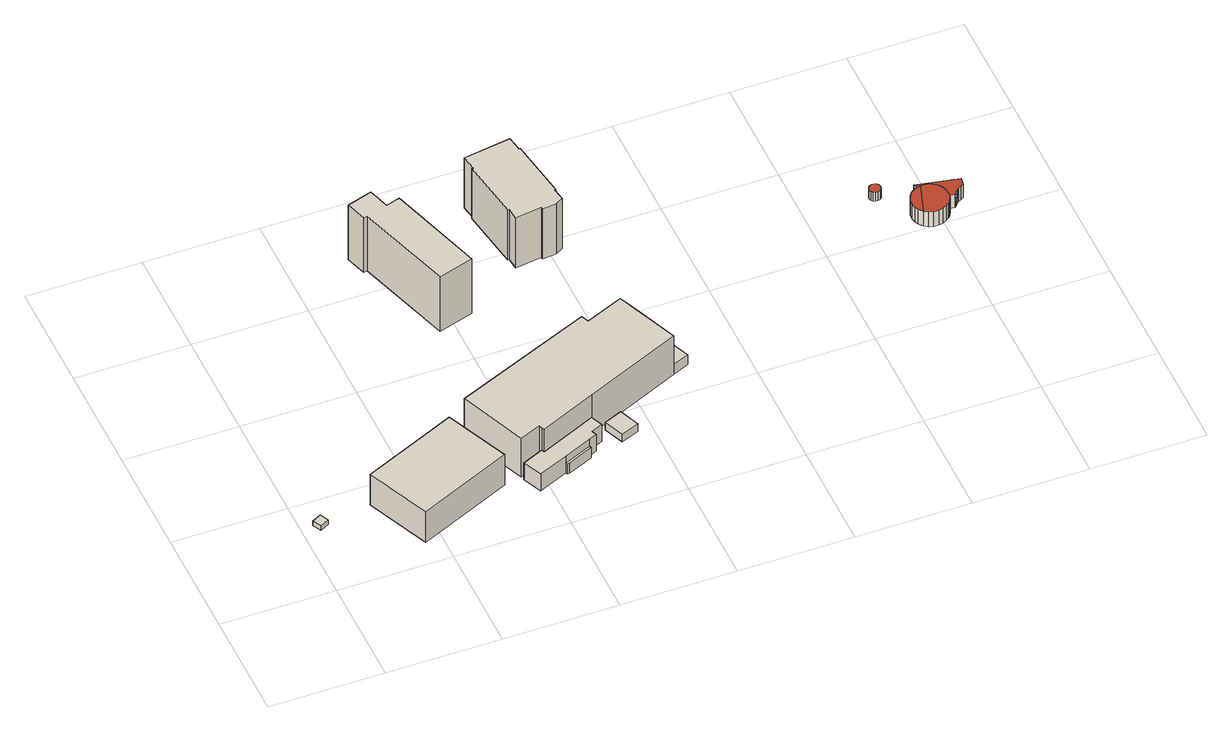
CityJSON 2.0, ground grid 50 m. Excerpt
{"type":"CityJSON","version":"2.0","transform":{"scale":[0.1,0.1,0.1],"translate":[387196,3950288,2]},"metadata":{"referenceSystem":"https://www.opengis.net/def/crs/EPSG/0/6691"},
"CityObjects":{
"building1":{"type":"Building","attributes":{"class":"3001","usage":"461","measuredHeight":2.9,"storeysAboveGround":9999,"storeysBelowGround":9999,"BuildingDetailAttribute.buildingRoofEdgeArea":-9999,"BuildingDetailAttribute.fireproofStructureType":"1011","BuildingDetailAttribute.urbanPlanType":"21","BuildingDetailAttribute.areaClassificationType":"22","BuildingDetailAttribute.districtsAndZonesType":"5","BuildingDetailAttribute.landUseType":"217","BuildingDetailAttribute.detailedUsage":"0","BuildingDetailAttribute.specifiedBuildingCoverageRate":60,"BuildingDetailAttribute.specifiedFloorAreaRate":300,"BuildingDetailAttribute.surveyYear":"0001","BuildingIDAttribute.prefecture":"13","BuildingIDAttribute.city":"13101"},"geometry":[{"type":"Solid","lod":"1","boundaries":[[[[0,1,2,3]],[[2,4,5,3]],[[1,6,4,2]],[[0,7,6,1]],[[3,5,7,0]],[[4,6,7,5]]]]}]},
"building2":{"type":"Building","attributes":{"延べ面積換算係数":"1.00","大字・町コード":"36","13+区市町村コード+大字・町コード+町・丁目コード":"13101036000","class":"3001","usage":"422","measuredHeight":21,"storeysAboveGround":4,"storeysBelowGround":0,"BuildingDetailAttribute.buildingRoofEdgeArea":1355.41,"BuildingDetailAttribute.fireproofStructureType":"1001","BuildingDetailAttribute.urbanPlanType":"21","BuildingDetailAttribute.areaClassificationType":"22","BuildingDetailAttribute.districtsAndZonesType":"5","BuildingDetailAttribute.landUseType":"214","BuildingDetailAttribute.detailedUsage":"1122","BuildingDetailAttribute.specifiedBuildingCoverageRate":60,"BuildingDetailAttribute.specifiedFloorAreaRate":300,"BuildingDetailAttribute.surveyYear":2021,"BuildingIDAttribute.prefecture":"13","BuildingIDAttribute.city":"13101"},"address":[{"country":"日本","locality":"東京都千代田区北の丸公園"}],"geometry":[{"type":"Solid","lod":"1","boundaries":[[[[8,9,10,11]],[[10,12,13,11]],[[9,14,12,10]],[[8,15,14,9]],[[11,13,15,8]],[[12,14,15,13]]]]}]},
"building3":{"type":"Building","attributes":{"延べ面積換算係数":"1.00","大字・町コード":"36","13+区市町村コード+大字・町コード+町・丁目コード":"13101036000","class":"3001","usage":"422","measuredHeight":12.9,"storeysAboveGround":4,"storeysBelowGround":0,"BuildingDetailAttribute.buildingRoofEdgeArea":3042.36,"BuildingDetailAttribute.fireproofStructureType":"1001","BuildingDetailAttribute.urbanPlanType":"21","BuildingDetailAttribute.areaClassificationType":"22","BuildingDetailAttribute.districtsAndZonesType":"5","BuildingDetailAttribute.landUseType":"214","BuildingDetailAttribute.detailedUsage":"1122","BuildingDetailAttribute.specifiedBuildingCoverageRate":60,"BuildingDetailAttribute.specifiedFloorAreaRate":300,"BuildingDetailAttribute.surveyYear":2021,"BuildingIDAttribute.prefecture":"13","BuildingIDAttribute.city":"13101"},"address":[{"country":"日本","locality":"東京都千代田区北の丸公園"}],"geometry":[{"type":"Solid","lod":"1","boundaries":[[[[16,17,18,19,20,21,22,23,24,25]],[[24,26,27,25]],[[23,28,26,24]],[[22,29,28,23]],[[21,30,29,22]],[[20,31,30,21]],[[19,32,31,20]],[[18,33,32,19]],[[17,34,33,18]],[[16,35,34,17]],[[25,27,35,16]],[[26,28,29,30,31,32,33,34,35,27]]]]}]},
"building4":{"type":"Building","attributes":{"延べ面積換算係数":"1.00","大字・町コード":"36","13+区市町村コード+大字・町コード+町・丁目コード":"13101036000","class":"3003","usage":"422","measuredHeight":8.8,"storeysAboveGround":4,"storeysBelowGround":0,"BuildingDetailAttribute.buildingRoofEdgeArea":3042.36,"BuildingDetailAttribute.fireproofStructureType":"1001","BuildingDetailAttribute.urbanPlanType":"21","BuildingDetailAttribute.areaClassificationType":"22","BuildingDetailAttribute.districtsAndZonesType":"5","BuildingDetailAttribute.landUseType":"214","BuildingDetailAttribute.detailedUsage":"1122","BuildingDetailAttribute.specifiedBuildingCoverageRate":60,"BuildingDetailAttribute.specifiedFloorAreaRate":300,"BuildingDetailAttribute.surveyYear":2021,"BuildingIDAttribute.prefecture":"13","BuildingIDAttribute.city":"13101"},"address":[{"country":"日本","locality":"東京都千代田区北の丸公園"}],"geometry":[{"type":"Solid","lod":"1","boundaries":[[[[36,37,38,20,19]],[[20,39,40,19]],[[38,41,39,20]],[[37,42,41,38]],[[36,43,42,37]],[[19,40,43,36]],[[39,41,42,43,40]]]]}]},
"building5":{"type":"Building","attributes":{"延べ面積換算係数":"0.80","大字・町コード":"36","13+区市町村コード+大字・町コード+町・丁目コード":"13101036000","class":"3002","usage":"421","measuredHeight":37.2,"storeysAboveGround":9,"storeysBelowGround":0,"BuildingDetailAttribute.buildingRoofEdgeArea":833.53,"BuildingDetailAttribute.fireproofStructureType":"1001","BuildingDetailAttribute.urbanPlanType":"21","BuildingDetailAttribute.areaClassificationType":"22","BuildingDetailAttribute.districtsAndZonesType":"5","BuildingDetailAttribute.landUseType":"214","BuildingDetailAttribute.detailedUsage":"1110","BuildingDetailAttribute.specifiedBuildingCoverageRate":60,"BuildingDetailAttribute.specifiedFloorAreaRate":300,"BuildingDetailAttribute.surveyYear":2021,"BuildingIDAttribute.prefecture":"13","BuildingIDAttribute.city":"13101"},"address":[{"country":"日本","locality":"東京都千代田区北の丸公園"}],"geometry":[{"type":"Solid","lod":"1","boundaries":[[[[44,45,46,47,48,49,50,51]],[[50,52,53,51]],[[49,54,52,50]],[[48,55,54,49]],[[47,56,55,48]],[[46,57,56,47]],[[45,58,57,46]],[[44,59,58,45]],[[51,53,59,44]],[[52,54,55,56,57,58,59,53]]]]}]},
"building6":{"type":"Building","attributes":{"name":"東京国立近代美術館","延べ面積換算係数":"1.00","大字・町コード":"36","13+区市町村コード+大字・町コード+町・丁目コード":"13101036000","class":"3002","usage":"422","measuredHeight":24.1,"storeysAboveGround":4,"storeysBelowGround":0,"BuildingDetailAttribute.buildingRoofEdgeArea":3042.36,"BuildingDetailAttribute.fireproofStructureType":"1001","BuildingDetailAttribute.urbanPlanType":"21","BuildingDetailAttribute.areaClassificationType":"22","BuildingDetailAttribute.districtsAndZonesType":"5","BuildingDetailAttribute.landUseType":"214","BuildingDetailAttribute.detailedUsage":"1122","BuildingDetailAttribute.specifiedBuildingCoverageRate":60,"BuildingDetailAttribute.specifiedFloorAreaRate":300,"BuildingDetailAttribute.surveyYear":2021,"BuildingIDAttribute.prefecture":"13","BuildingIDAttribute.city":"13101"},"address":[{"country":"日本","locality":"東京都千代田区北の丸公園"}],"geometry":[{"type":"Solid","lod":"1","boundaries":[[[[25,24,23,60,61,62,63,64,65,66,67]],[[66,68,69,67]],[[65,70,68,66]],[[64,71,70,65]],[[63,72,71,64]],[[62,73,72,63]],[[61,74,73,62]],[[60,75,74,61]],[[23,76,75,60]],[[24,77,76,23]],[[25,78,77,24]],[[67,69,78,25]],[[68,70,71,72,73,74,75,76,77,78,69]]]]}]},
"building7":{"type":"Building","attributes":{"class":"3003","usage":"461","measuredHeight":2.2,"storeysAboveGround":9999,"storeysBelowGround":9999,"BuildingDetailAttribute.buildingRoofEdgeArea":-9999,"BuildingDetailAttribute.fireproofStructureType":"1011","BuildingDetailAttribute.urbanPlanType":"21","BuildingDetailAttribute.areaClassificationType":"22","BuildingDetailAttribute.districtsAndZonesType":"5","BuildingDetailAttribute.landUseType":"214","BuildingDetailAttribute.detailedUsage":"0","BuildingDetailAttribute.specifiedBuildingCoverageRate":60,"BuildingDetailAttribute.specifiedFloorAreaRate":300,"BuildingDetailAttribute.surveyYear":"0001","BuildingIDAttribute.prefecture":"13","BuildingIDAttribute.city":"13101"},"geometry":[{"type":"Solid","lod":"1","boundaries":[[[[79,80,81,82]],[[81,83,84,82]],[[80,85,83,81]],[[79,86,85,80]],[[82,84,86,79]],[[83,85,86,84]]]]}]},
"building8":{"type":"Building","attributes":{"延べ面積換算係数":"1.00","説明注記":"売店","大字・町コード":"36","13+区市町村コード+大字・町コード+町・丁目コード":"13101036000","class":"3001","usage":"422","measuredHeight":4.2,"storeysAboveGround":1,"storeysBelowGround":0,"BuildingDetailAttribute.buildingRoofEdgeArea":82.08,"BuildingDetailAttribute.fireproofStructureType":"1001","BuildingDetailAttribute.urbanPlanType":"21","BuildingDetailAttribute.areaClassificationType":"22","BuildingDetailAttribute.districtsAndZonesType":"5","BuildingDetailAttribute.landUseType":"214","BuildingDetailAttribute.detailedUsage":"1122","BuildingDetailAttribute.specifiedBuildingCoverageRate":60,"BuildingDetailAttribute.specifiedFloorAreaRate":300,"BuildingDetailAttribute.surveyYear":2021,"BuildingIDAttribute.prefecture":"13","BuildingIDAttribute.city":"13101"},"address":[{"country":"日本","locality":"東京都千代田区北の丸公園"}],"geometry":[{"type":"Solid","lod":"1","boundaries":[[[[87,88,89,90]],[[89,91,92,90]],[[88,93,91,89]],[[87,94,93,88]],[[90,92,94,87]],[[91,93,94,92]]]]}]},
"building9":{"type":"Building","attributes":{"延べ面積換算係数":"1.00","大字・町コード":"36","13+区市町村コード+大字・町コード+町・丁目コード":"13101036000","class":"3002","usage":"421","measuredHeight":32.1,"storeysAboveGround":6,"storeysBelowGround":2,"BuildingDetailAttribute.buildingRoofEdgeArea":874.11,"BuildingDetailAttribute.fireproofStructureType":"1001","BuildingDetailAttribute.urbanPlanType":"21","BuildingDetailAttribute.areaClassificationType":"22","BuildingDetailAttribute.districtsAndZonesType":"5","BuildingDetailAttribute.landUseType":"214","BuildingDetailAttribute.detailedUsage":"1110","BuildingDetailAttribute.specifiedBuildingCoverageRate":60,"BuildingDetailAttribute.specifiedFloorAreaRate":300,"BuildingDetailAttribute.surveyYear":2021,"BuildingIDAttribute.prefecture":"13","BuildingIDAttribute.city":"13101"},"address":[{"country":"日本","locality":"東京都千代田区北の丸公園"}],"geometry":[{"type":"Solid","lod":"1","boundaries":[[[[95,96,97,98,99,100,101,102,103,104,105,106,107,108,109]],[[108,110,111,109]],[[107,112,110,108]],[[106,113,112,107]],[[105,114,113,106]],[[104,115,114,105]],[[103,116,115,104]],[[102,117,116,103]],[[101,118,117,102]],[[100,119,118,101]],[[99,120,119,100]],[[98,121,120,99]],[[97,122,121,98]],[[96,123,122,97]],[[95,124,123,96]],[[109,111,124,95]],[[110,112,113,114,115,116,117,118,119,120,121,122,123,124,111]]]]}]},
"building10":{"type":"Building","attributes":{"class":"3003","usage":"461","measuredHeight":6.7,"storeysAboveGround":9999,"storeysBelowGround":9999,"BuildingDetailAttribute.buildingRoofEdgeArea":-9999,"BuildingDetailAttribute.fireproofStructureType":"1011","BuildingDetailAttribute.urbanPlanType":"21","BuildingDetailAttribute.areaClassificationType":"22","BuildingDetailAttribute.districtsAndZonesType":"5","BuildingDetailAttribute.landUseType":"214","BuildingDetailAttribute.detailedUsage":"0","BuildingDetailAttribute.specifiedBuildingCoverageRate":60,"BuildingDetailAttribute.specifiedFloorAreaRate":300,"BuildingDetailAttribute.surveyYear":"0001","BuildingIDAttribute.prefecture":"13","BuildingIDAttribute.city":"13101"},"geometry":[{"type":"Solid","lod":"1","boundaries":[[[[125,126,127,128]],[[127,129,130,128]],[[126,131,129,127]],[[125,132,131,126]],[[128,130,132,125]],[[129,131,132,130]]]]}]},
"building11":{"type":"Building","attributes":{"延べ面積換算係数":"1","大字・町コード":"51","町・丁目コード":"1","13+区市町村コード+大字・町コード+町・丁目コード":"13101051001","class":"3001","usage":"421","measuredHeight":5.3,"storeysAboveGround":1,"storeysBelowGround":0,"RiverFloodingRiskAttribute.description":"8","RiverFloodingRiskAttribute.rank":"1","RiverFloodingRiskAttribute.depth":0.218,"RiverFloodingRiskAttribute.adminType":"2","RiverFloodingRiskAttribute.scale":"2","BuildingDetailAttribute.buildingRoofEdgeArea":19.11,"BuildingDetailAttribute.fireproofStructureType":"1001","BuildingDetailAttribute.urbanPlanType":"21","BuildingDetailAttribute.areaClassificationType":"22","BuildingDetailAttribute.districtsAndZonesType":"10","BuildingDetailAttribute.landUseType":"214","BuildingDetailAttribute.detailedUsage":"1110","BuildingDetailAttribute.specifiedBuildingCoverageRate":80,"BuildingDetailAttribute.specifiedFloorAreaRate":700,"BuildingDetailAttribute.surveyYear":2021,"BuildingIDAttribute.prefecture":"13","BuildingIDAttribute.city":"13101"},"address":[{"country":"日本","locality":"東京都千代田区一ツ橋一丁目"}],"geometry":[{"type":"Solid","lod":"2","boundaries":[[[[133,134,135,136,137,138,139,140,141,142,143,144,145,146,147,148]],[[149,150,151,152,153,154,155,156,157,158,159,160,161,162,163,164]],[[135,158,157,136]],[[144,149,164,145]],[[138,155,154,139]],[[134,159,158,135]],[[139,154,153,140]],[[147,162,161,148]],[[148,161,160,133]],[[145,164,163,146]],[[136,157,156,137]],[[140,153,152,141]],[[143,150,149,144]],[[146,163,162,147]],[[137,156,155,138]],[[141,152,151,142]],[[133,160,159,134]],[[142,151,150,143]]]],"semantics":{"surfaces":[{"type":"GroundSurface"},{"type":"RoofSurface"},{"type":"WallSurface"}],"values":[[0,1,2,2,2,2,2,2,2,2,2,2,2,2,2,2,2,2]]}}]},
"building12":{"type":"Building","attributes":{"class":"3003","usage":"461","measuredHeight":8,"storeysAboveGround":9999,"storeysBelowGround":9999,"RiverFloodingRiskAttribute.description":"8","RiverFloodingRiskAttribute.rank":"1","RiverFloodingRiskAttribute.depth":0.076,"RiverFloodingRiskAttribute.adminType":"2","RiverFloodingRiskAttribute.scale":"2","HighTideRiskAttribute.description":"2","HighTideRiskAttribute.rank":"1","HighTideRiskAttribute.depth":0.07,"BuildingDetailAttribute.buildingRoofEdgeArea":-9999,"BuildingDetailAttribute.fireproofStructureType":"1011","BuildingDetailAttribute.urbanPlanType":"21","BuildingDetailAttribute.areaClassificationType":"22","BuildingDetailAttribute.districtsAndZonesType":"10","BuildingDetailAttribute.landUseType":"212","BuildingDetailAttribute.detailedUsage":"0","BuildingDetailAttribute.specifiedBuildingCoverageRate":80,"BuildingDetailAttribute.specifiedFloorAreaRate":700,"BuildingDetailAttribute.surveyYear":"0001","BuildingIDAttribute.prefecture":"13","BuildingIDAttribute.city":"13101"},"geometry":[{"type":"Solid","lod":"2","boundaries":[[[[165,166,167,168,169,170,171,172,173,174,175,176,177,178,179,180,181,182,183,184,185,186,187,188,189,190]],[[191,192,193,194,195,196,197,198,199,200,201,202,203,204,205,206,207,208]],[[209,210,211,212,213,214,215,216,217,218,219,220,221,222,223,224,225,226,227,228,229,230]],[[219,231,232,233,234,235,236,237,238,239,220]],[[199,219,200]],[[201,216,215,214,202]],[[212,204,203,213]],[[166,197,196,167]],[[208,173,191]],[[181,180,223,222]],[[183,182,221,220]],[[237,236,187,186]],[[188,235,234,189]],[[216,201,200,217]],[[175,174,207,229,228]],[[204,212,211,210,205]],[[176,175,228,227]],[[182,181,222,221]],[[213,203,202,214]],[[206,209,230,229,207]],[[177,176,227,226]],[[198,219,199]],[[219,198,197,231]],[[200,219,218]],[[169,194,193,170]],[[167,196,195,168]],[[180,179,224,223]],[[192,173,172]],[[238,237,186,185]],[[209,206,205,210]],[[220,239,184,183]],[[170,193,192,171]],[[207,174,173,208]],[[179,178,225,224]],[[236,235,188,187]],[[171,192,172]],[[232,231,197]],[[239,238,185,184]],[[191,173,192]],[[232,197,166,165]],[[217,200,218]],[[165,190,233,232]],[[168,195,194,169]],[[190,189,234,233]],[[178,177,226,225]]]],"semantics":{"surfaces":[{"type":"GroundSurface"},{"type":"RoofSurface"},{"type":"WallSurface"}],"values":[[0,1,1,1,1,2,2,2,2,2,2,2,2,2,2,2,2,2,2,2,2,2,2,2,2,2,2,2,2,2,2,2,2,2,2,2,2,2,2,2,2,2,2,2,2]]}}]}
},
"vertices":[
[8,262,126],[48,283,126],[67,245,126],[28,224,126],[67,245,152],[28,224,152],[48,283,152],[8,262,152],
[261,283,127],[671,462,127],[792,184,127],[382,5,127],[792,184,295],[382,5,295],[671,462,295],[261,283,295],
[1261,317,73],[1210,295,73],[1219,274,73],[1182,258,73],[1061,206,73],[931,151,73],[895,234,73],[988,275,73],[993,262,73],[1239,370,73],[993,262,165],[1239,370,165],[988,275,165],[895,234,165],[931,151,165],[1061,206,165],[1182,258,165],[1219,274,165],[1210,295,165],[1261,317,165],
[1187,247,73],[1072,198,73],[1064,199,73],[1061,206,129],[1182,258,129],[1064,199,129],[1072,198,129],[1187,247,129],
[768,1540,90],[752,1535,90],[723,1626,90],[833,1661,90],[862,1568,90],[923,1587,90],[1056,1162,90],[902,1114,90],[1056,1162,390],[902,1114,390],[923,1587,390],[862,1568,390],[833,1661,390],[723,1626,390],[752,1535,390],[768,1540,390],
[982,289,73],[891,251,73],[769,543,73],[1372,794,73],[1386,761,73],[1551,830,73],[1591,733,73],[1665,555,73],[1591,733,287],[1665,555,287],[1551,830,287],[1386,761,287],[1372,794,287],[769,543,287],[891,251,287],[982,289,287],[988,275,287],[993,262,287],[1239,370,287],
[856,1711,90],[874,1717,90],[915,1593,90],[897,1587,90],[915,1593,109],[897,1587,109],[874,1717,109],[856,1711,109],
[1297,371,74],[1377,403,74],[1413,314,74],[1333,282,74],[1413,314,115],[1333,282,115],[1377,403,115],[1297,371,115],
[1309,1387,89],[1302,1386,89],[1261,1655,89],[1268,1656,89],[1256,1723,89],[1464,1754,89],[1474,1688,89],[1480,1688,89],[1521,1420,89],[1516,1418,89],[1525,1364,89],[1491,1345,89],[1432,1337,89],[1430,1348,89],[1315,1332,89],[1430,1348,364],[1315,1332,364],[1432,1337,364],[1491,1345,364],[1525,1364,364],[1516,1418,364],[1521,1420,364],[1480,1688,364],[1474,1688,364],[1464,1754,364],[1256,1723,364],[1268,1656,364],[1261,1655,364],[1302,1386,364],[1309,1387,364],
[1664,764,74],[1738,585,74],[1665,555,74],[1591,733,74],[1665,555,128],[1591,733,128],[1738,585,128],[1664,764,128],
[2779,1234,9],[2780,1244,9],[2784,1253,9],[2791,1260,9],[2800,1263,9],[2810,1262,9],[2819,1258,9],[2825,1251,9],[2829,1242,9],[2828,1232,9],[2824,1223,9],[2817,1217,9],[2808,1213,9],[2798,1214,9],[2789,1218,9],[2783,1225,9],[2817,1217,57],[2824,1223,57],[2828,1232,57],[2829,1242,57],[2825,1251,57],[2819,1258,57],[2810,1262,57],[2800,1263,57],[2791,1260,57],[2784,1253,57],[2780,1244,57],[2779,1234,57],[2783,1225,57],[2789,1218,57],[2798,1214,57],[2808,1213,57],
[2938,1146,8],[2952,1151,8],[2943,1173,8],[3129,1137,8],[3123,1102,8],[3112,1097,8],[3097,1088,8],[3088,1078,8],[3073,1063,8],[3049,1068,8],[3045,1046,8],[3037,1030,8],[3028,1019,8],[3012,1008,8],[2994,1000,8],[2975,997,8],[2954,997,8],[2935,1004,8],[2918,1014,8],[2903,1032,8],[2896,1051,8],[2892,1067,8],[2894,1093,8],[2900,1107,8],[2909,1124,8],[2921,1135,8],[3088,1078,80],[3097,1088,80],[3112,1097,80],[3123,1102,80],[3129,1137,80],[2943,1173,80],[2952,1151,80],[2963,1153,80],[2976,1153,80],[2987,1152,80],[2997,1150,80],[3010,1143,80],[3022,1135,80],[3032,1125,80],[3040,1112,80],[3045,1099,80],[3049,1068,80],[3073,1063,80],[3045,1099,88],[3040,1112,88],[3037,1116,88],[3032,1125,88],[3022,1135,88],[3010,1143,88],[3006,1145,88],[2997,1150,88],[2987,1152,88],[2976,1153,88],[2963,1153,88],[2918,1014,88],[2935,1004,88],[2954,997,88],[2975,997,88],[2994,1000,88],[3012,1008,88],[3028,1019,88],[3037,1030,88],[3045,1046,88],[3049,1068,88],[3048,1077,88],[2952,1151,88],[2938,1146,88],[2921,1135,88],[2909,1124,88],[2900,1107,88],[2894,1093,88],[2892,1067,88],[2896,1051,88],[2903,1032,88]
]}
